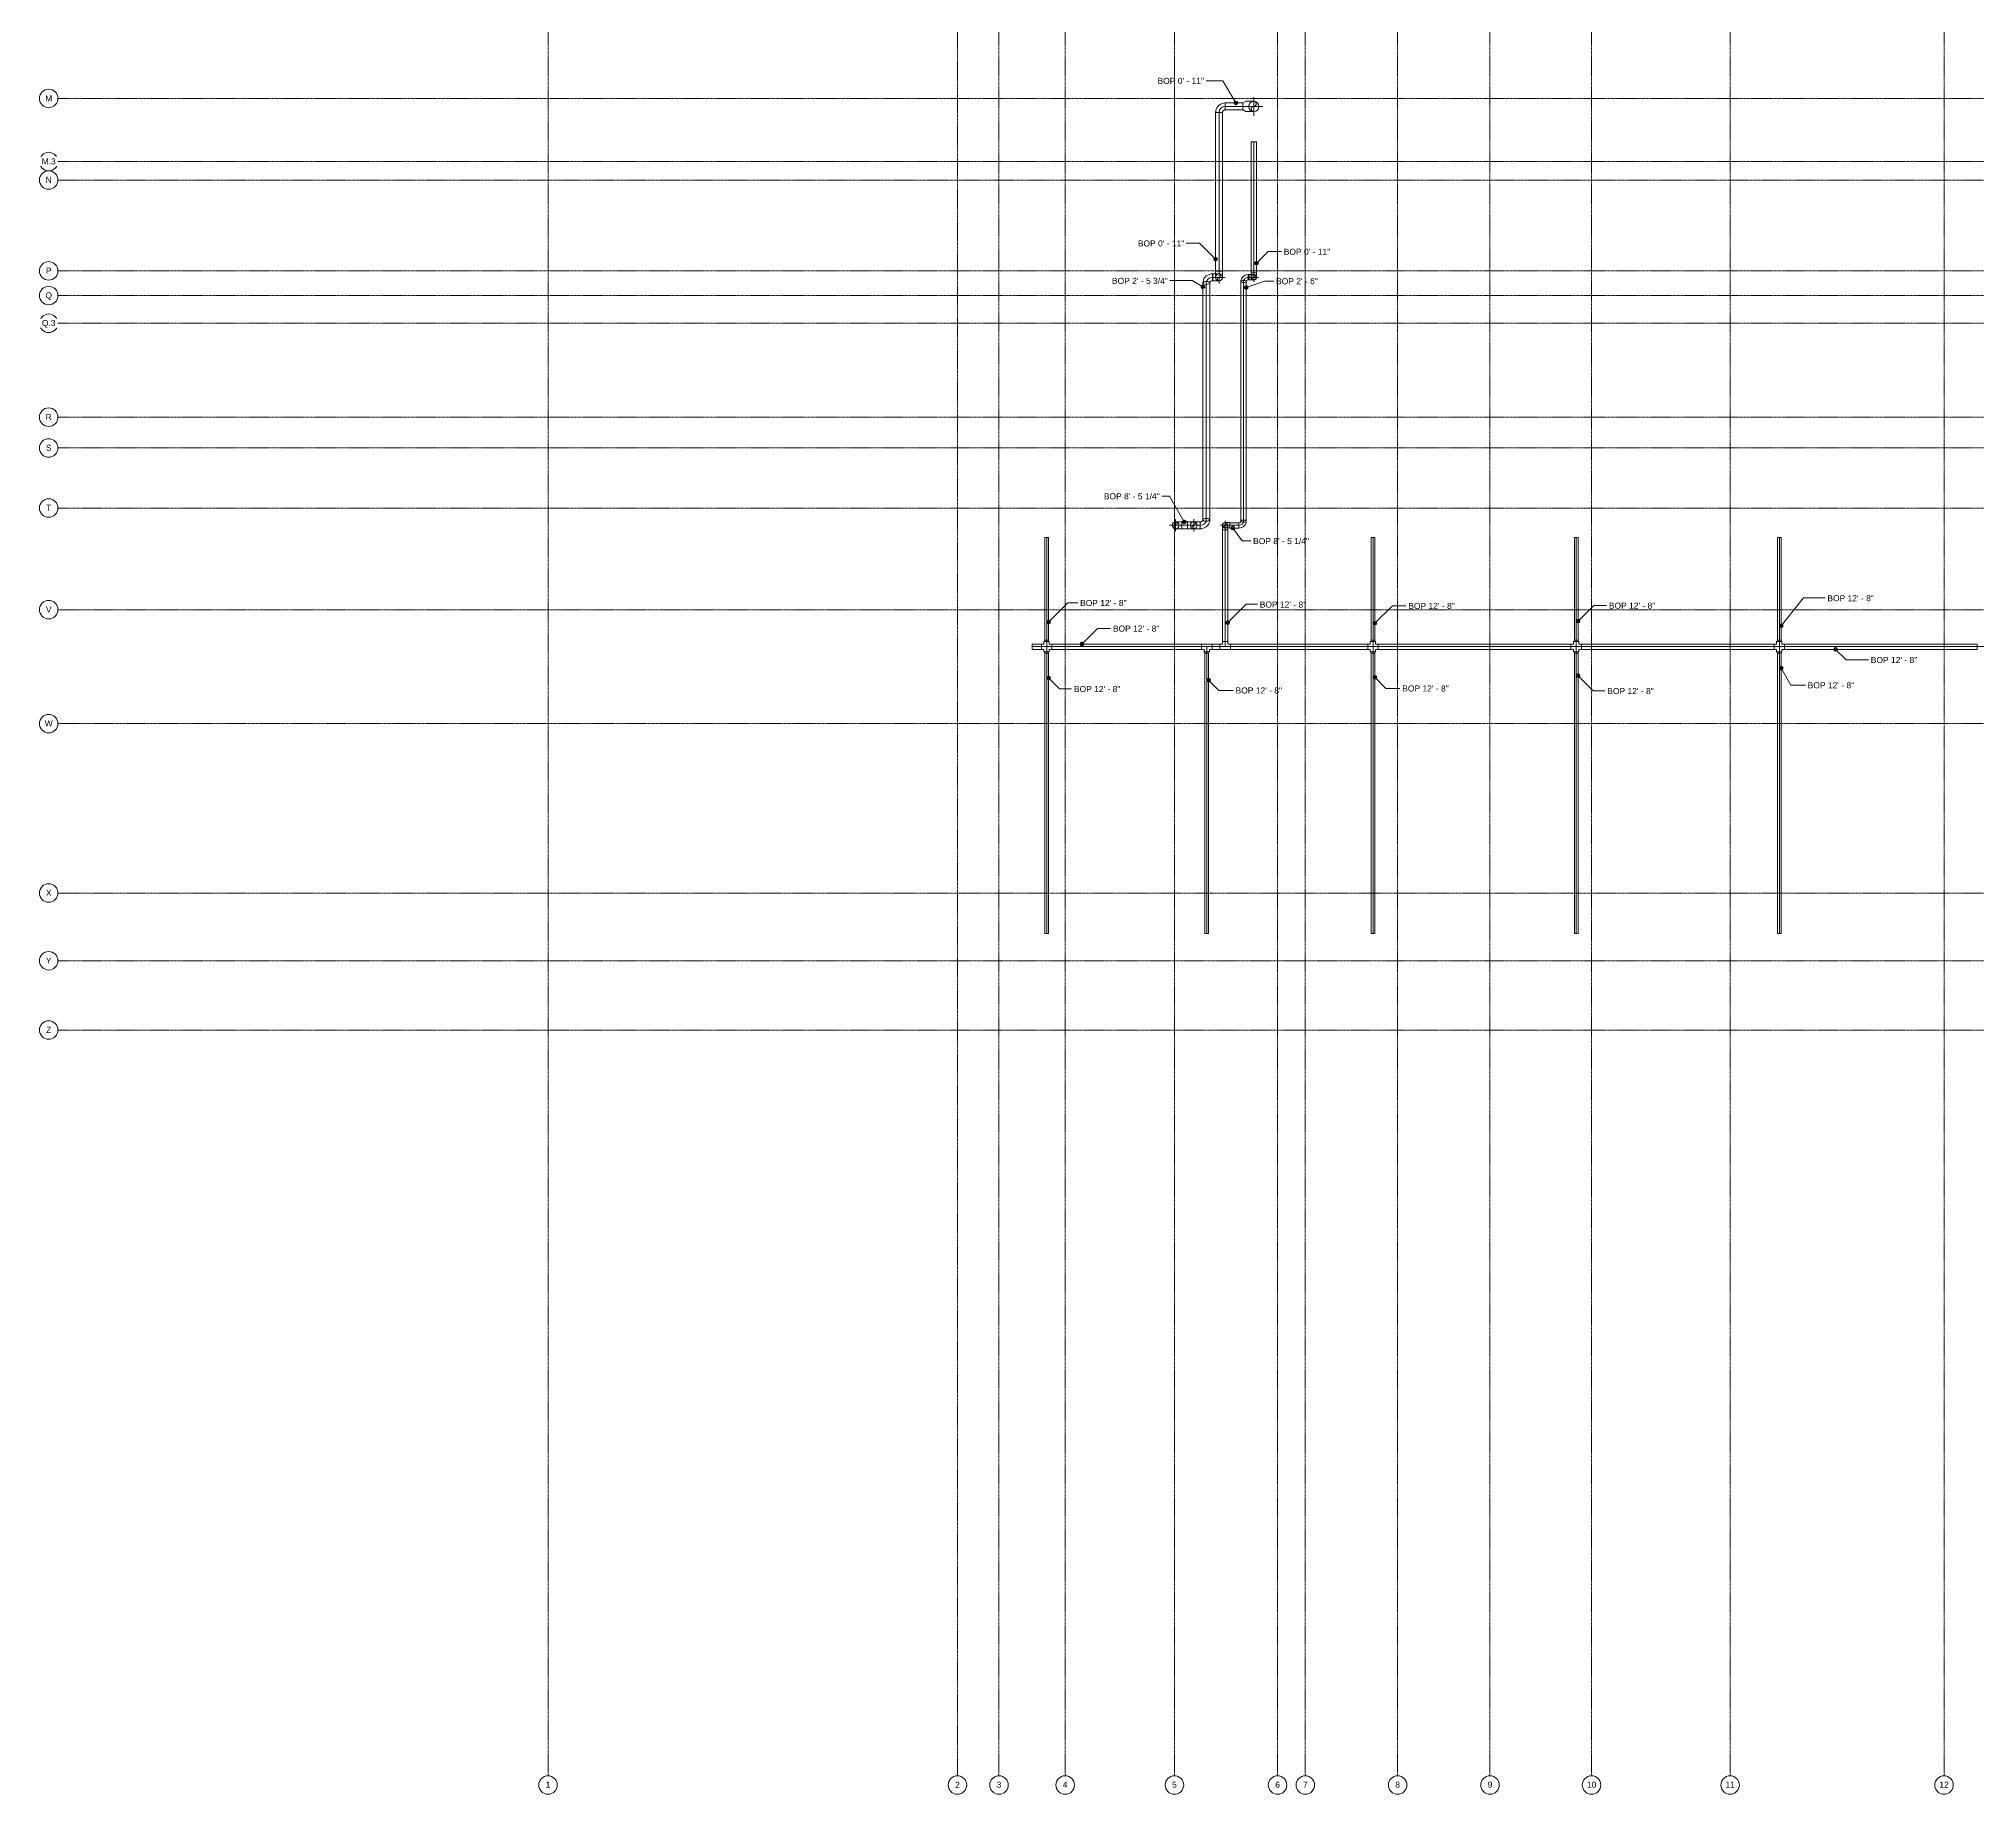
# Model space of a CAD drawing. Header units: inches. Extents: x -3679 to 241, y -496 to 1784.
# Drawn here: x -3679 to -2419, y -496 to 644 of the extents above; entities that cross this region are included whole.
import ezdxf

# ---------------------------------------------------------------- set-up
doc = ezdxf.new("R2010")
doc.units = ezdxf.units.IN
doc.header["$MEASUREMENT"] = 0
doc.linetypes.add('Grid Line', pattern=[0.875, 0.5, -0.125, 0.125, -0.125])
for name, color, linetype, lineweight in [('G-ANNO-DIMS', 251, 'Continuous', 9), ('P-PIPE', 1, 'Continuous', 9), ('P-PIPE-CNTR', 1, 'Continuous', 9), ('S-GRID', 8, 'Continuous', 9), ('S-GRID-IDEN', 8, 'Continuous', 13)]:
    doc.layers.add(name, color=color, linetype=linetype, lineweight=lineweight)
doc.styles.add('Arial', font='arial.ttf', dxfattribs={"height": 3.934132})

# ---------------------------------------------------------------- blocks, each defined once
blk = doc.blocks.new('Elbow - Welded - Generic - Standard-1086409-ROOF LEVEL')
at = {"layer": 'P-PIPE'}
blk.add_line((-2889.5, 491.8), (-2889.5, 491.8), dxfattribs=at)
blk.add_line((-2889.5, 491.8), (-2889.5, 491.8), dxfattribs=at)
at = {"layer": 'P-PIPE', "flags": 128}
for points in [[(-2891.2, 488.8), (-2891.2, 488.9), (-2891.2, 489.2), (-2891.2, 489.6), (-2891.2, 490.2), (-2891.2, 490.9), (-2891.2, 491.6), (-2891.2, 491.8)], [(-2887.7, 491.8), (-2887.7, 491.1), (-2887.7, 490.4), (-2887.7, 489.8), (-2887.7, 489.3), (-2887.7, 489), (-2887.7, 488.8), (-2887.7, 488.8)], [(-2891.2, 488.8), (-2891.1, 489.4), (-2890.8, 489.9), (-2890.4, 490.3), (-2889.9, 490.5), (-2889.5, 490.6)], [(-2889.5, 487.1), (-2890, 487.2), (-2890.5, 487.4), (-2890.9, 487.9), (-2891.1, 488.4), (-2891.2, 488.8)], [(-2889.5, 490.6), (-2888.9, 490.5), (-2888.4, 490.2), (-2888, 489.8), (-2887.8, 489.3), (-2887.7, 488.8)], [(-2887.7, 488.8), (-2887.8, 488.3), (-2888.1, 487.8), (-2888.5, 487.4), (-2889, 487.1), (-2889.5, 487.1)]]:
    blk.add_lwpolyline(points, dxfattribs=at)
at = {"layer": 'P-PIPE'}
for start, end in [(90, 270), (270, 90)]:
    blk.add_arc((-2889.5, 488.8), 1.75, start, end, dxfattribs=at)
blk = doc.blocks.new('Elbow - Welded - Generic - Standard-V1-ROOF LEVEL')
at = {"layer": 'P-PIPE'}
for p, q in [((-2893.1, 490.4), (-2893.1, 487.2)), ((-2893.1, 487.2), (-2893.1, 490.4))]:
    blk.add_line(p, q, dxfattribs=at)
at = {"layer": 'P-PIPE', "flags": 128}
for points in [[(-2893.1, 490.6), (-2894.1, 490.5), (-2895, 490.2), (-2895.8, 489.8), (-2896.5, 489.2), (-2897.1, 488.6), (-2897.5, 487.8), (-2897.8, 486.9), (-2897.9, 486.1)], [(-2894.4, 486.1), (-2894.3, 486.4), (-2894.1, 486.7), (-2893.8, 486.9), (-2893.4, 487.1), (-2893.1, 487.1)]]:
    blk.add_lwpolyline(points, dxfattribs=at)
at = {"layer": 'P-PIPE'}
for start_param, end_param in [(0, 3.141593), (3.141593, 6.283185)]:
    blk.add_ellipse((-2896.1, 486.1), major_axis=(1.75, 0), ratio=0.419649, start_param=start_param, end_param=end_param, dxfattribs=at)
blk = doc.blocks.new('Elbow - Welded - Generic - Standard-V2-ROOF LEVEL')
at = {"layer": 'P-PIPE'}
blk.add_line((-2908.1, 324.8), (-2908.1, 324.8), dxfattribs=at)
blk.add_line((-2908.1, 324.8), (-2908.1, 324.8), dxfattribs=at)
at = {"layer": 'P-PIPE', "flags": 128}
for points in [[(-2909.9, 327.8), (-2909.9, 327.7), (-2909.9, 327.4), (-2909.9, 327), (-2909.9, 326.4), (-2909.9, 325.7), (-2909.9, 325), (-2909.9, 324.8)], [(-2906.4, 324.8), (-2906.4, 325.5), (-2906.4, 326.2), (-2906.4, 326.8), (-2906.4, 327.3), (-2906.4, 327.6), (-2906.4, 327.8), (-2906.4, 327.8)]]:
    blk.add_lwpolyline(points, dxfattribs=at)
at = {"layer": 'P-PIPE'}
for start, end in [(90, 270), (270, 90)]:
    blk.add_arc((-2908.1, 327.8), 1.75, start, end, dxfattribs=at)
blk = doc.blocks.new('Elbow - Welded - Generic - Standard-V3-ROOF LEVEL')
at = {"layer": 'P-PIPE'}
for p, q in [((-2899.1, 326.2), (-2899.1, 329.4)), ((-2899.1, 329.4), (-2899.1, 326.2))]:
    blk.add_line(p, q, dxfattribs=at)
at = {"layer": 'P-PIPE', "flags": 128}
for points in [[(-2897.9, 330.5), (-2897.9, 330.2), (-2898.1, 329.9), (-2898.4, 329.7), (-2898.8, 329.6), (-2899.1, 329.5)], [(-2899.1, 326), (-2898.2, 326.1), (-2897.3, 326.4), (-2896.4, 326.8), (-2895.7, 327.4), (-2895.1, 328.1), (-2894.7, 328.9), (-2894.4, 329.7), (-2894.4, 330.5)]]:
    blk.add_lwpolyline(points, dxfattribs=at)
at = {"layer": 'P-PIPE'}
for start_param, end_param in [(0, 3.141593), (3.141593, 6.283185)]:
    blk.add_ellipse((-2896.1, 330.5), major_axis=(1.75, 0), ratio=0.419649, start_param=start_param, end_param=end_param, dxfattribs=at)
blk = doc.blocks.new('Elbow - Welded - Generic - Standard-1101236-ROOF LEVEL')
at = {"layer": 'P-PIPE'}
blk.add_line((-2912, 492.9), (-2912, 492.9), dxfattribs=at)
blk.add_line((-2912, 492.9), (-2912, 492.9), dxfattribs=at)
at = {"layer": 'P-PIPE', "flags": 128}
for points in [[(-2914.3, 488.8), (-2914.3, 488.9), (-2914.3, 489.2), (-2914.3, 489.7), (-2914.3, 490.2), (-2914.3, 491), (-2914.3, 491.8), (-2914.3, 492.6), (-2914.3, 492.9)], [(-2909.8, 492.9), (-2909.8, 492), (-2909.8, 491.2), (-2909.8, 490.4), (-2909.8, 489.8), (-2909.8, 489.3), (-2909.8, 489), (-2909.8, 488.8), (-2909.8, 488.8)], [(-2914.3, 488.8), (-2914.2, 489.5), (-2913.9, 490.1), (-2913.5, 490.6), (-2912.9, 490.9), (-2912.3, 491.1), (-2912, 491.1)], [(-2912, 486.6), (-2912.7, 486.7), (-2913.3, 487), (-2913.8, 487.4), (-2914.1, 487.9), (-2914.3, 488.6), (-2914.3, 488.8)], [(-2912, 491.1), (-2911.4, 491), (-2910.8, 490.7), (-2910.3, 490.3), (-2910, 489.7), (-2909.8, 489.1), (-2909.8, 488.8)], [(-2909.8, 488.8), (-2909.9, 488.2), (-2910.2, 487.6), (-2910.6, 487.1), (-2911.1, 486.8), (-2911.8, 486.6), (-2912, 486.6)]]:
    blk.add_lwpolyline(points, dxfattribs=at)
at = {"layer": 'P-PIPE'}
for start, end in [(90, 270), (270, 90)]:
    blk.add_arc((-2912, 488.8), 2.25, start, end, dxfattribs=at)
blk = doc.blocks.new('Elbow - Welded - Generic - Standard-V4-ROOF LEVEL')
at = {"layer": 'P-PIPE'}
for p, q in [((-4, -2.3), (-4, 2.2)), ((-4, 2.2), (-4, -2.3)), ((2.2, 4), (-2.3, 4)), ((-2.3, 4), (2.2, 4))]:
    blk.add_line(p, q, dxfattribs=at)
at = {"layer": 'P-PIPE', "flags": 128}
for points in [[(-2.3, 4), (-2.3, 3.5), (-2.6, 2.9), (-3, 2.6), (-3.5, 2.3), (-4, 2.2)], [(-4, -2.3), (-2.9, -2.2), (-1.9, -1.9), (-0.9, -1.4), (0, -0.8), (0.8, 0), (1.4, 0.8), (1.8, 1.8), (2.1, 2.9), (2.2, 3.9), (2.2, 4)]]:
    blk.add_lwpolyline(points, dxfattribs=at)
blk = doc.blocks.new('Elbow - Welded - Generic - Standard-V5-ROOF LEVEL')
at = {"layer": 'P-PIPE'}
for p, q in [((-2916.2, 490.9), (-2916.2, 486.8)), ((-2916.2, 486.8), (-2916.2, 490.9))]:
    blk.add_line(p, q, dxfattribs=at)
at = {"layer": 'P-PIPE', "flags": 128}
for points in [[(-2916.2, 491.1), (-2917.3, 491), (-2918.4, 490.7), (-2919.4, 490.3), (-2920.3, 489.7), (-2921, 489), (-2921.7, 488.2), (-2922.1, 487.3), (-2922.4, 486.3), (-2922.5, 485.3), (-2922.5, 485.2)], [(-2918, 485.2), (-2917.9, 485.6), (-2917.7, 485.9), (-2917.4, 486.3), (-2916.9, 486.5), (-2916.4, 486.6), (-2916.2, 486.6)]]:
    blk.add_lwpolyline(points, dxfattribs=at)
at = {"layer": 'P-PIPE'}
for start_param, end_param in [(0, 3.141593), (3.141593, 6.283185)]:
    blk.add_ellipse((-2920.3, 485.2), major_axis=(2.25, 0), ratio=0.419649, start_param=start_param, end_param=end_param, dxfattribs=at)
blk = doc.blocks.new('Elbow - Welded - Generic - Standard-V6-ROOF LEVEL')
at = {"layer": 'P-PIPE'}
blk.add_line((-2916.1, 488.8), (-2916.1, 488.8), dxfattribs=at)
blk.add_line((-2916.1, 488.8), (-2916.1, 488.8), dxfattribs=at)
at = {"layer": 'P-PIPE', "flags": 128}
for points in [[(-2912, 491.1), (-2912.1, 491.1), (-2912.4, 491.1), (-2912.9, 491.1), (-2913.4, 491.1), (-2914.2, 491.1), (-2915, 491.1), (-2915.8, 491.1), (-2916.1, 491.1)], [(-2916.1, 486.6), (-2915.2, 486.6), (-2914.4, 486.6), (-2913.6, 486.6), (-2913, 486.6), (-2912.5, 486.6), (-2912.2, 486.6), (-2912, 486.6), (-2912, 486.6)]]:
    blk.add_lwpolyline(points, dxfattribs=at)
at = {"layer": 'P-PIPE'}
for start, end in [(0, 180), (180, 0)]:
    blk.add_arc((-2912, 488.8), 2.25, start, end, dxfattribs=at)
blk = doc.blocks.new('Elbow - Welded - Generic - Standard-V7-ROOF LEVEL')
at = {"layer": 'P-PIPE'}
for p, q in [((-2924.3, 325.7), (-2924.3, 329.8)), ((-2924.3, 329.8), (-2924.3, 325.7))]:
    blk.add_line(p, q, dxfattribs=at)
at = {"layer": 'P-PIPE', "flags": 128}
for points in [[(-2922.5, 331.4), (-2922.6, 331), (-2922.8, 330.7), (-2923.1, 330.4), (-2923.6, 330.1), (-2924.1, 330), (-2924.3, 330)], [(-2924.3, 325.5), (-2923.2, 325.6), (-2922.1, 325.9), (-2921.2, 326.3), (-2920.3, 326.9), (-2919.5, 327.6), (-2918.9, 328.4), (-2918.4, 329.4), (-2918.1, 330.3), (-2918, 331.4), (-2918, 331.4)]]:
    blk.add_lwpolyline(points, dxfattribs=at)
at = {"layer": 'P-PIPE'}
for start_param, end_param in [(0, 3.141593), (3.141593, 6.283185)]:
    blk.add_ellipse((-2920.3, 331.4), major_axis=(2.25, 0), ratio=0.419649, start_param=start_param, end_param=end_param, dxfattribs=at)
blk = doc.blocks.new('Grid - 3_16_-139788-ROOF LEVEL')
at = {"layer": 'S-GRID-IDEN'}
blk.add_circle((0, 0), 0.188, dxfattribs=at)

msp = doc.modelspace()

# ---------------------------------------------------------------- linework, layer by layer
at = {"layer": 'G-ANNO-DIMS'}
for p, q in [((-2909.5, 616.5), (-2920.5, 616.5)), ((-2901.1, 602.1), (-2909.5, 616.5)), ((-2924.7, 511), (-2933.4, 511)), ((-2914.3, 500.6), (-2924.7, 511)), ((-2887.7, 498), (-2880.2, 505.5)), ((-2880.2, 505.5), (-2871.5, 505.5)), ((-2929.4, 486.7), (-2944.1, 486.7)), ((-2922.5, 482.7), (-2929.4, 486.7)), ((-2894.4, 482.2), (-2882.5, 486.4)), ((-2882.5, 486.4), (-2876.5, 486.4)), ((-2944.2, 346.7), (-2949.3, 346.7)), ((-2934.6, 330), (-2944.2, 346.7)), ((-2903, 326), (-2897.1, 317.7)), ((-2897.1, 317.7), (-2891.4, 317.7)), ((-3022.8, 264.9), (-3010.2, 277.5)), ((-3010.2, 277.5), (-3003.8, 277.5)), ((-2546.8, 262.5), (-2532.4, 280.6)), ((-2532.4, 280.6), (-2518.3, 280.6)), ((-2906.4, 264.6), (-2894.4, 276.5)), ((-2894.4, 276.5), (-2887.1, 276.5)), ((-2810.8, 264.2), (-2799.4, 275.6)), ((-2799.4, 275.6), (-2790.6, 275.6)), ((-2678.8, 265.6), (-2668.6, 275.8)), ((-2668.6, 275.8), (-2660.3, 275.8)), ((-3001.1, 250.7), (-2991, 260.8)), ((-2991, 260.8), (-2982.5, 260.8)), ((-2511.5, 247.2), (-2504.7, 240.5)), ((-2504.7, 240.5), (-2490.1, 240.5)), ((-3022.8, 228.7), (-3015.7, 221.5)), ((-2918.8, 227.2), (-2912.2, 220.6)), ((-2810.8, 229.1), (-2803.7, 221.9)), ((-2678.8, 230.1), (-2668.9, 220.2)), ((-2546.8, 235), (-2540.5, 224)), ((-3015.7, 221.5), (-3007.8, 221.5)), ((-2912.2, 220.6), (-2902.8, 220.6)), ((-2803.7, 221.9), (-2794.5, 221.9)), ((-2668.9, 220.2), (-2661.3, 220.2)), ((-2540.5, 224), (-2531.1, 224))]:
    msp.add_line(p, q, dxfattribs=at)
at = {"layer": 'G-ANNO-DIMS', "lineweight": 50}
for centre in [(-2901.1, 602.1), (-2914.3, 500.6), (-2887.7, 498), (-2922.5, 482.7), (-2894.4, 482.2), (-2934.6, 330), (-2903, 326), (-3022.8, 264.9), (-2906.4, 264.6), (-2810.8, 264.2), (-2678.8, 265.6), (-2546.8, 262.5), (-3001.1, 250.7), (-2511.5, 247.2), (-3022.8, 228.7), (-2918.8, 227.2), (-2810.8, 229.1), (-2678.8, 230.1), (-2546.8, 235)]:
    msp.add_circle(centre, 1, dxfattribs=at)
at = {"layer": 'P-PIPE'}
for p, q in [((-2914.3, 595.8), (-2914.3, 492.9)), ((-2909.8, 595.8), (-2914.3, 595.8)), ((-2909.8, 492.9), (-2909.8, 595.8)), ((-2896.6, 602.1), (-2908, 602.1)), ((-2908, 597.6), (-2908, 602.1)), ((-2908, 597.6), (-2896.6, 597.6)), ((-2895.1, 602.9), (-2896.6, 601.9)), ((-2896.6, 597.6), (-2896.6, 602.1)), ((-2896.6, 597.8), (-2895.1, 596.8)), ((-2889.5, 603.2), (-2895.1, 603.2)), ((-2895.1, 596.5), (-2889.5, 596.5)), ((-2891.2, 576.8), (-2891.2, 491.8)), ((-2887.7, 576.8), (-2891.2, 576.8)), ((-2887.7, 491.8), (-2887.7, 576.8)), ((-2909.8, 492.9), (-2914.3, 492.9)), ((-2887.7, 491.8), (-2891.2, 491.8)), ((-2922.5, 485.2), (-2922.5, 331.4)), ((-2918, 331.4), (-2918, 485.2)), ((-2916.1, 491.1), (-2916.2, 491.1)), ((-2916.2, 486.6), (-2916.2, 491.1)), ((-2916.2, 486.6), (-2916.1, 486.6)), ((-2916.1, 486.6), (-2916.1, 491.1)), ((-2897.9, 486.1), (-2897.9, 330.5)), ((-2894.4, 330.5), (-2894.4, 486.1)), ((-2892.4, 490.6), (-2893.1, 490.6)), ((-2893.1, 487.1), (-2893.1, 490.6)), ((-2893.1, 487.1), (-2892.4, 487.1)), ((-2892.4, 487.1), (-2892.4, 490.6)), ((-2932.6, 330), (-2936.2, 330)), ((-2936.2, 330), (-2936.2, 325.5)), ((-2932.6, 330), (-2932.6, 325.5)), ((-2924.4, 330), (-2932.6, 330)), ((-2924.3, 330), (-2924.4, 330)), ((-2924.4, 330), (-2924.4, 325.5)), ((-2924.3, 330), (-2924.3, 325.5)), ((-2899.1, 329.5), (-2905.1, 329.5)), ((-2905.1, 326), (-2905.1, 329.5)), ((-2899.1, 326), (-2899.1, 329.5)), ((-3025.2, 319.8), (-3025.2, 253.2)), ((-3022.8, 319.8), (-3025.2, 319.8)), ((-3022.8, 253.2), (-3022.8, 319.8)), ((-2936.2, 325.5), (-2932.6, 325.5)), ((-2932.6, 325.5), (-2924.4, 325.5)), ((-2924.4, 325.5), (-2924.3, 325.5)), ((-2909.9, 324.8), (-2909.9, 252.4)), ((-2909.9, 324.8), (-2906.4, 324.8)), ((-2906.4, 252.4), (-2906.4, 324.8)), ((-2905.1, 326), (-2899.1, 326)), ((-2813.2, 319.8), (-2813.2, 253.2)), ((-2810.8, 319.8), (-2813.2, 319.8)), ((-2810.8, 253.2), (-2810.8, 319.8)), ((-2681.2, 319.8), (-2681.2, 253.2)), ((-2678.8, 319.8), (-2681.2, 319.8)), ((-2678.8, 253.2), (-2678.8, 319.8)), ((-2549.2, 319.8), (-2549.2, 253.2)), ((-2546.8, 319.8), (-2549.2, 319.8)), ((-2546.8, 253.2), (-2546.8, 319.8)), ((-3025.8, 252.4), (-3025.8, 250.7)), ((-3025.8, 252.4), (-3022.3, 252.4)), ((-3022.3, 252.4), (-3025.8, 252.4)), ((-3025.1, 253.2), (-3025.6, 252.4)), ((-3022.8, 253.2), (-3025.2, 253.2)), ((-3022.4, 252.4), (-3022.9, 253.2)), ((-3022.3, 250.7), (-3022.3, 252.4)), ((-2909.9, 252.4), (-2906.4, 252.4)), ((-2909.9, 252.4), (-2909.9, 250.7)), ((-2906.4, 252.4), (-2909.9, 252.4)), ((-2909.9, 252.4), (-2906.4, 252.4)), ((-2906.4, 250.7), (-2906.4, 252.4)), ((-2813.8, 252.4), (-2813.8, 250.7)), ((-2810.3, 252.4), (-2813.8, 252.4)), ((-2813.8, 252.4), (-2810.3, 252.4)), ((-2813.1, 253.2), (-2813.6, 252.4)), ((-2810.8, 253.2), (-2813.2, 253.2)), ((-2810.4, 252.4), (-2810.9, 253.2)), ((-2810.3, 250.7), (-2810.3, 252.4)), ((-2681.8, 252.4), (-2681.8, 250.7)), ((-2681.8, 252.4), (-2678.3, 252.4)), ((-2678.3, 252.4), (-2681.8, 252.4)), ((-2681.1, 253.2), (-2681.6, 252.4)), ((-2678.8, 253.2), (-2681.2, 253.2)), ((-2678.4, 252.4), (-2678.9, 253.2)), ((-2678.3, 250.7), (-2678.3, 252.4)), ((-2549.8, 252.4), (-2549.8, 250.7)), ((-2549.8, 252.4), (-2546.3, 252.4)), ((-2546.3, 252.4), (-2549.8, 252.4)), ((-2549.1, 253.2), (-2549.6, 252.4)), ((-2546.8, 253.2), (-2549.2, 253.2)), ((-2546.4, 252.4), (-2546.9, 253.2)), ((-2546.3, 250.7), (-2546.3, 252.4)), ((-3027.4, 250.7), (-3033.4, 250.7)), ((-3033.4, 250.7), (-3033.4, 247.2)), ((-3033.4, 247.2), (-3027.4, 247.2)), ((-3027.4, 250.7), (-3027.4, 247.2)), ((-3025.8, 250.7), (-3027.4, 250.7)), ((-3027.4, 247.2), (-3027.4, 250.7)), ((-3027.4, 250.7), (-3027.4, 247.2)), ((-3027.4, 247.2), (-3025.8, 247.2)), ((-3025.8, 247.2), (-3025.8, 245.6)), ((-3022.3, 245.6), (-3025.8, 245.6)), ((-3025.8, 245.6), (-3022.3, 245.6)), ((-3025.6, 245.6), (-3025.1, 244.8)), ((-3025.2, 244.8), (-3025.2, 62.8)), ((-3025.2, 244.8), (-3022.8, 244.8)), ((-3022.9, 244.8), (-3022.4, 245.6)), ((-3022.8, 62.8), (-3022.8, 244.8)), ((-3020.6, 250.7), (-3022.3, 250.7)), ((-3022.3, 245.6), (-3022.3, 247.2)), ((-3022.3, 247.2), (-3020.6, 247.2)), ((-3020.6, 247.2), (-3020.6, 250.7)), ((-3020.6, 250.7), (-3020.6, 247.2)), ((-2923.4, 250.7), (-3020.6, 250.7)), ((-3020.6, 247.2), (-3020.6, 250.7)), ((-3020.6, 247.2), (-2923.4, 247.2)), ((-2916.6, 250.7), (-2923.4, 250.7)), ((-2923.4, 247.2), (-2923.4, 250.7)), ((-2923.4, 250.7), (-2923.4, 247.2)), ((-2923.4, 247.2), (-2923.4, 250.7)), ((-2923.4, 247.2), (-2921.8, 247.2)), ((-2921.8, 247.2), (-2921.8, 245.6)), ((-2918.3, 245.6), (-2921.8, 245.6)), ((-2921.8, 245.6), (-2918.3, 245.6)), ((-2921.6, 245.6), (-2921.1, 244.8)), ((-2921.2, 244.8), (-2921.2, 62.8)), ((-2921.2, 244.8), (-2918.8, 244.8)), ((-2918.9, 244.8), (-2918.4, 245.6)), ((-2918.8, 62.8), (-2918.8, 244.8)), ((-2918.3, 247.2), (-2916.6, 247.2)), ((-2918.3, 245.6), (-2918.3, 247.2)), ((-2916.6, 247.2), (-2916.6, 250.7)), ((-2916.6, 250.7), (-2916.6, 247.2)), ((-2911.5, 250.7), (-2916.6, 250.7)), ((-2916.6, 247.2), (-2916.6, 250.7)), ((-2916.6, 247.2), (-2911.5, 247.2)), ((-2909.9, 250.7), (-2911.5, 250.7)), ((-2911.5, 250.7), (-2911.5, 247.2)), ((-2911.5, 247.2), (-2911.5, 250.7)), ((-2911.5, 247.2), (-2911.5, 250.7)), ((-2911.5, 247.2), (-2904.7, 247.2)), ((-2904.7, 250.7), (-2906.4, 250.7)), ((-2815.4, 250.7), (-2904.7, 250.7)), ((-2904.7, 247.2), (-2904.7, 250.7)), ((-2904.7, 250.7), (-2904.7, 247.2)), ((-2904.7, 247.2), (-2904.7, 250.7)), ((-2904.7, 247.2), (-2815.4, 247.2)), ((-2813.8, 250.7), (-2815.4, 250.7)), ((-2815.4, 250.7), (-2815.4, 247.2)), ((-2815.4, 247.2), (-2815.4, 250.7)), ((-2815.4, 247.2), (-2815.4, 250.7)), ((-2815.4, 247.2), (-2813.8, 247.2)), ((-2813.8, 247.2), (-2813.8, 245.6)), ((-2813.8, 245.6), (-2810.3, 245.6)), ((-2810.3, 245.6), (-2813.8, 245.6)), ((-2813.6, 245.6), (-2813.1, 244.8)), ((-2813.2, 244.8), (-2813.2, 62.8)), ((-2813.2, 244.8), (-2810.8, 244.8)), ((-2810.9, 244.8), (-2810.4, 245.6)), ((-2810.8, 62.8), (-2810.8, 244.8)), ((-2808.6, 250.7), (-2810.3, 250.7)), ((-2810.3, 245.6), (-2810.3, 247.2)), ((-2810.3, 247.2), (-2808.6, 247.2)), ((-2808.6, 250.7), (-2808.6, 247.2)), ((-2808.6, 247.2), (-2808.6, 250.7)), ((-2683.4, 250.7), (-2808.6, 250.7)), ((-2808.6, 247.2), (-2808.6, 250.7)), ((-2808.6, 247.2), (-2683.4, 247.2)), ((-2683.4, 247.2), (-2683.4, 250.7)), ((-2681.8, 250.7), (-2683.4, 250.7)), ((-2683.4, 247.2), (-2683.4, 250.7)), ((-2683.4, 250.7), (-2683.4, 247.2)), ((-2683.4, 247.2), (-2681.8, 247.2)), ((-2681.8, 247.2), (-2681.8, 245.6)), ((-2678.3, 245.6), (-2681.8, 245.6)), ((-2681.8, 245.6), (-2678.3, 245.6)), ((-2681.6, 245.6), (-2681.1, 244.8)), ((-2681.2, 244.8), (-2681.2, 62.8)), ((-2681.2, 244.8), (-2678.8, 244.8)), ((-2678.9, 244.8), (-2678.4, 245.6)), ((-2678.8, 62.8), (-2678.8, 244.8)), ((-2676.6, 250.7), (-2678.3, 250.7)), ((-2678.3, 245.6), (-2678.3, 247.2)), ((-2678.3, 247.2), (-2676.6, 247.2)), ((-2676.6, 247.2), (-2676.6, 250.7)), ((-2676.6, 250.7), (-2676.6, 247.2)), ((-2551.4, 250.7), (-2676.6, 250.7)), ((-2676.6, 247.2), (-2676.6, 250.7)), ((-2676.6, 247.2), (-2551.4, 247.2)), ((-2551.4, 247.2), (-2551.4, 250.7)), ((-2549.8, 250.7), (-2551.4, 250.7)), ((-2551.4, 247.2), (-2551.4, 250.7)), ((-2551.4, 250.7), (-2551.4, 247.2)), ((-2551.4, 247.2), (-2549.8, 247.2)), ((-2549.8, 247.2), (-2549.8, 245.6)), ((-2546.3, 245.6), (-2549.8, 245.6)), ((-2549.8, 245.6), (-2546.3, 245.6)), ((-2549.6, 245.6), (-2549.1, 244.8)), ((-2549.2, 244.8), (-2549.2, 62.8)), ((-2549.2, 244.8), (-2546.8, 244.8)), ((-2546.9, 244.8), (-2546.4, 245.6)), ((-2546.8, 62.8), (-2546.8, 244.8)), ((-2544.6, 250.7), (-2546.3, 250.7)), ((-2546.3, 245.6), (-2546.3, 247.2)), ((-2546.3, 247.2), (-2544.6, 247.2)), ((-2419.4, 250.7), (-2544.6, 250.7)), ((-2544.6, 247.2), (-2544.6, 250.7)), ((-2544.6, 247.2), (-2544.6, 250.7)), ((-2544.6, 250.7), (-2544.6, 247.2)), ((-2544.6, 247.2), (-2419.4, 247.2)), ((-2419.4, 247.2), (-2419.4, 250.7)), ((-3025.2, 62.8), (-3022.8, 62.8)), ((-2921.2, 62.8), (-2918.8, 62.8)), ((-2813.2, 62.8), (-2810.8, 62.8)), ((-2681.2, 62.8), (-2678.8, 62.8)), ((-2549.2, 62.8), (-2546.8, 62.8))]:
    msp.add_line(p, q, dxfattribs=at)
for centre, radius, start, end in [((-2889.5, 599.8), 3.31, 0, 180), ((-2889.5, 599.8), 3.31, 0, 180), ((-2889.5, 599.8), 3.31, 0, 180), ((-2889.5, 599.8), 3.31, 180, 0), ((-2889.5, 599.8), 3.31, 180, 0), ((-2889.5, 599.8), 3.31, 180, 0), ((-2889.5, 598.2), 1.66, 90, 270), ((-2889.5, 601.5), 1.66, 270, 90), ((-2912, 488.8), 2.25, 0, 180), ((-2912, 488.8), 2.25, 180, 0), ((-2912, 487.7), 1.12, 90, 270), ((-2912, 490), 1.12, 270, 90), ((-2889.5, 488.8), 1.75, 0, 180), ((-2889.5, 488.8), 1.75, 180, 0), ((-2889.5, 488), 0.875, 90, 270), ((-2889.5, 489.7), 0.875, 270, 90), ((-2940.3, 327.8), 2.25, 0, 180), ((-2940.3, 327.8), 2.25, 180, 0), ((-2940.3, 326.7), 1.12, 90, 270), ((-2940.3, 328.9), 1.12, 270, 90), ((-2928.5, 327.8), 2.25, 0, 180), ((-2928.5, 327.8), 2.25, 0, 180), ((-2928.5, 327.8), 2.25, 180, 0), ((-2928.5, 327.8), 2.25, 180, 0), ((-2928.5, 326.7), 1.12, 90, 270), ((-2928.5, 328.9), 1.12, 270, 90), ((-2908.1, 327.8), 1.75, 0, 180), ((-2908.1, 327.8), 1.75, 180, 0), ((-2908.1, 326.9), 0.875, 90, 270), ((-2908.1, 328.7), 0.875, 270, 90)]:
    msp.add_arc(centre, radius, start, end, dxfattribs=at)
for centre, major_axis, start_param, end_param in [((-2920.3, 485.2), (2.25, 0), 1.570796, 3.141593), ((-2920.3, 485.2), (2.25, 0), 3.141593, 4.712389), ((-2920.3, 485.2), (2.25, 0), 0, 1.570796), ((-2920.3, 485.2), (2.25, 0), 4.712389, 6.283185), ((-2896.1, 486.1), (1.75, 0), 1.570796, 3.141593), ((-2896.1, 486.1), (1.75, 0), 3.141593, 4.712389), ((-2896.1, 486.1), (1.75, 0), 0, 1.570796), ((-2896.1, 486.1), (1.75, 0), 4.712389, 6.283185), ((-2920.3, 331.4), (2.25, 0), 1.570796, 3.141593), ((-2920.3, 331.4), (2.25, 0), 3.141593, 4.712389), ((-2920.3, 331.4), (2.25, 0), 0, 1.570796), ((-2920.3, 331.4), (2.25, 0), 4.712389, 6.283185), ((-2896.1, 330.5), (1.75, 0), 1.570796, 3.141593), ((-2896.1, 330.5), (1.75, 0), 3.141593, 4.712389), ((-2896.1, 330.5), (1.75, 0), 0, 1.570796), ((-2896.1, 330.5), (1.75, 0), 4.712389, 6.283185)]:
    msp.add_ellipse(centre, major_axis=major_axis, ratio=0.419649, start_param=start_param, end_param=end_param, dxfattribs=at)
at = {"layer": 'P-PIPE-CNTR'}
for p, q in [((-2889.5, 593.8), (-2889.5, 605.8)), ((-2912, 492.9), (-2912, 595.8)), ((-2912, 492.9), (-2912, 595.8)), ((-2908, 599.8), (-2896.6, 599.8)), ((-2908, 599.8), (-2896.6, 599.8)), ((-2896.6, 599.8), (-2895.1, 599.8)), ((-2895.5, 599.8), (-2883.5, 599.8)), ((-2895.1, 599.8), (-2889.5, 599.8)), ((-2889.5, 491.8), (-2889.5, 576.8)), ((-2889.5, 491.8), (-2889.5, 576.8)), ((-2912, 488.8), (-2912, 492.9)), ((-2912, 484.8), (-2912, 492.8)), ((-2889.5, 491.8), (-2889.5, 488.8)), ((-2889.5, 485.8), (-2889.5, 491.8)), ((-2920.3, 485.2), (-2920.3, 331.4)), ((-2920.3, 485.2), (-2920.3, 331.4)), ((-2916.2, 488.8), (-2916.1, 488.8)), ((-2916.2, 488.8), (-2916.1, 488.8)), ((-2916.1, 488.8), (-2912, 488.8)), ((-2916, 488.8), (-2908, 488.8)), ((-2896.1, 330.5), (-2896.1, 486.1)), ((-2896.1, 330.5), (-2896.1, 486.1)), ((-2893.1, 488.8), (-2892.4, 488.8)), ((-2893.1, 488.8), (-2892.4, 488.8)), ((-2892.5, 488.8), (-2886.5, 488.8)), ((-2892.4, 488.8), (-2889.5, 488.8)), ((-2944.3, 327.8), (-2936.3, 327.8)), ((-2940.3, 323.8), (-2940.3, 331.8)), ((-2936.2, 327.8), (-2940.3, 327.8)), ((-2932.6, 327.8), (-2936.2, 327.8)), ((-2932.6, 327.8), (-2936.2, 327.8)), ((-2932.6, 327.8), (-2924.4, 327.8)), ((-2932.5, 327.8), (-2924.5, 327.8)), ((-2928.5, 323.8), (-2928.5, 331.8)), ((-2924.3, 327.8), (-2924.4, 327.8)), ((-2924.3, 327.8), (-2924.4, 327.8)), ((-2911.1, 327.8), (-2905.1, 327.8)), ((-2908.1, 324.8), (-2908.1, 330.8)), ((-2908.1, 327.8), (-2908.1, 324.8)), ((-2908.1, 327.8), (-2905.1, 327.8)), ((-2905.1, 327.8), (-2899.1, 327.8)), ((-2905.1, 327.8), (-2899.1, 327.8)), ((-3024, 253.2), (-3024, 319.8)), ((-3024, 253.2), (-3024, 319.8)), ((-2908.1, 324.8), (-2908.1, 252.4)), ((-2908.1, 324.8), (-2908.1, 252.4)), ((-2812, 253.2), (-2812, 319.8)), ((-2812, 253.2), (-2812, 319.8)), ((-2680, 253.2), (-2680, 319.8)), ((-2680, 253.2), (-2680, 319.8)), ((-2548, 253.2), (-2548, 319.8)), ((-2548, 253.2), (-2548, 319.8)), ((-3024, 252.4), (-3024, 253.2)), ((-3024, 245.6), (-3024, 252.4)), ((-2908.1, 252.4), (-2908.1, 249)), ((-2812, 252.4), (-2812, 253.2)), ((-2812, 252.4), (-2812, 245.6)), ((-2680, 252.4), (-2680, 253.2)), ((-2680, 245.6), (-2680, 252.4)), ((-2548, 252.4), (-2548, 253.2)), ((-2548, 245.6), (-2548, 252.4)), ((-3027.4, 249), (-3033.4, 249)), ((-3027.4, 249), (-3033.4, 249)), ((-3020.6, 249), (-3027.4, 249)), ((-3024, 245.6), (-3024, 244.8)), ((-3024, 244.8), (-3024, 62.8)), ((-3024, 244.8), (-3024, 62.8)), ((-3020.6, 249), (-2923.4, 249)), ((-3020.6, 249), (-2923.4, 249)), ((-2916.6, 249), (-2923.4, 249)), ((-2920, 245.6), (-2920, 249)), ((-2920, 245.6), (-2920, 244.8)), ((-2920, 244.8), (-2920, 62.8)), ((-2920, 244.8), (-2920, 62.8)), ((-2916.6, 249), (-2911.5, 249)), ((-2916.6, 249), (-2911.5, 249)), ((-2904.7, 249), (-2911.5, 249)), ((-2904.7, 249), (-2815.4, 249)), ((-2904.7, 249), (-2815.4, 249)), ((-2808.6, 249), (-2815.4, 249)), ((-2812, 245.6), (-2812, 244.8)), ((-2812, 244.8), (-2812, 62.8)), ((-2812, 244.8), (-2812, 62.8)), ((-2808.6, 249), (-2683.4, 249)), ((-2808.6, 249), (-2683.4, 249)), ((-2676.6, 249), (-2683.4, 249)), ((-2680, 245.6), (-2680, 244.8)), ((-2680, 244.8), (-2680, 62.8)), ((-2680, 244.8), (-2680, 62.8)), ((-2676.6, 249), (-2551.4, 249)), ((-2676.6, 249), (-2551.4, 249)), ((-2544.6, 249), (-2551.4, 249)), ((-2548, 245.6), (-2548, 244.8)), ((-2548, 244.8), (-2548, 62.8)), ((-2548, 244.8), (-2548, 62.8)), ((-2544.6, 249), (-2419.4, 249)), ((-2544.6, 249), (-2419.4, 249)), ((-2412.7, 249), (-2419.4, 249))]:
    msp.add_line(p, q, dxfattribs=at)
msp.add_arc((-2908, 595.8), 4.02, 90, 180, dxfattribs=at)
for centre, major_axis, start_param, end_param in [((-2916.2, 485.2), (4.02, 0), 1.570796, 3.141593), ((-2893.1, 486.1), (2.99, 0), 1.570796, 3.141593), ((-2924.3, 331.4), (4.02, 0), 4.712389, 6.283185), ((-2899.1, 330.5), (2.99, 0), 4.712389, 6.283185)]:
    msp.add_ellipse(centre, major_axis=major_axis, ratio=0.907686, start_param=start_param, end_param=end_param, dxfattribs=at)

# ---------------------------------------------------------------- block references
at = {"layer": 'P-PIPE', "rotation": 180}
for name, p in [('Elbow - Welded - Generic - Standard-V4-ROOF LEVEL', (-2912, 599.8)), ('Elbow - Welded - Generic - Standard-V6-ROOF LEVEL', (-5852.3, 816.6))]:
    msp.add_blockref(name, p, dxfattribs=at)
at = {"layer": 'P-PIPE'}
for name in ['Elbow - Welded - Generic - Standard-1101236-ROOF LEVEL', 'Elbow - Welded - Generic - Standard-1086409-ROOF LEVEL', 'Elbow - Welded - Generic - Standard-V5-ROOF LEVEL', 'Elbow - Welded - Generic - Standard-V6-ROOF LEVEL', 'Elbow - Welded - Generic - Standard-V1-ROOF LEVEL', 'Elbow - Welded - Generic - Standard-V7-ROOF LEVEL', 'Elbow - Welded - Generic - Standard-V2-ROOF LEVEL', 'Elbow - Welded - Generic - Standard-V3-ROOF LEVEL']:
    msp.add_blockref(name, (0, 0), dxfattribs=at)
at = {"layer": 'P-PIPE', "extrusion": (0, 0, -1), "rotation": 270}
for name, p in [('Elbow - Welded - Generic - Standard-1086409-ROOF LEVEL', (2400.6, -2400.6)), ('Elbow - Welded - Generic - Standard-V2-ROOF LEVEL', (2580.3, -2580.3))]:
    msp.add_blockref(name, p, dxfattribs=at)
at = {"layer": 'S-GRID-IDEN', "xscale": 31.99999999999999, "yscale": 31.99999999999999, "zscale": 31.99999999999999}
for p, rotation in [((-3672.4, 605), 269.9999999999996), ((-3672.4, 552), 90), ((-3672.4, 493), 269.9999999999996), ((-3672.4, 477), 269.9999999999996), ((-3672.4, 459), 269.9999999999996), ((-3672.4, 398), 269.9999999999996), ((-3672.4, 378), 269.9999999999996), ((-3672.4, 339), 269.9999999999996), ((-3672.4, 273), 90), ((-3672.4, 199), 90), ((-3672.4, 89), 90), ((-3672.4, 45), 269.9999999999996), ((-3672.4, 0), 269.9999999999996), ((-3348, -490.3), 180), ((-3055, -490.3), 180), ((-3012, -490.3), 180), ((-2941, -490.3), 180), ((-2874, -490.3), 180), ((-2856, -490.3), 180), ((-2796, -490.3), 180), ((-2736, -490.3), 180), ((-2670, -490.3), 180), ((-2580, -490.3), 180), ((-2441, -490.3), 180)]:
    msp.add_blockref('Grid - 3_16_-139788-ROOF LEVEL', p, dxfattribs=dict(at, rotation=rotation))
msp.add_blockref('Grid - 3_16_-139788-ROOF LEVEL', (-3082, -490.3), dxfattribs=at)

# ---------------------------------------------------------------- texts
at = {"layer": 'G-ANNO-DIMS', "char_height": 3.934, "attachment_point": 1, "line_spacing_factor": 0.938532, "style": 'Arial'}
for s, insert, width in [('BOP 0\' - 11"', (-2952, 618.4), 35.952), ('BOP 0\' - 11"', (-2964.8, 512.8), 35.952), ('BOP 0\' - 11"', (-2870, 507.4), 35.952), ('BOP 2\' - 5 3/4"', (-2981.6, 488.5), 43.248), ('BOP 2\' - 6"', (-2875, 488.3), 32.304), ('BOP 8\' - 5 1/4"', (-2986.9, 348.6), 43.248), ('BOP 8\' - 5 1/4"', (-2889.9, 319.5), 43.248), ('BOP 12\' - 8"', (-3002.3, 279.3), 35.952), ('BOP 12\' - 8"', (-2885.6, 278.3), 35.952), ('BOP 12\' - 8"', (-2789.1, 277.4), 35.952), ('BOP 12\' - 8"', (-2658.8, 277.6), 35.952), ('BOP 12\' - 8"', (-2516.8, 282.4), 35.952), ('BOP 12\' - 8"', (-2981, 262.7), 35.952), ('BOP 12\' - 8"', (-2488.6, 242.3), 35.952), ('BOP 12\' - 8"', (-3006.3, 223.4), 35.952), ('BOP 12\' - 8"', (-2901.3, 222.5), 35.952), ('BOP 12\' - 8"', (-2793, 223.8), 35.952), ('BOP 12\' - 8"', (-2659.8, 222.1), 35.952), ('BOP 12\' - 8"', (-2529.6, 225.9), 35.952)]:
    msp.add_mtext(s, dxfattribs=dict(at, insert=insert, width=width))

# ---------------------------------------------------------------- next in the draw order: texts
at = {"layer": 'S-GRID-IDEN', "lineweight": 9, "char_height": 3.93, "attachment_point": 2, "line_spacing_factor": 0.938532, "style": 'Arial', "bg_fill": 3, "box_fill_scale": 1.25, "bg_fill_color": 0, "bg_fill_transparency": 0}
for s, insert, width in [('M', (-3672.4, 607.1), 5.424), ('N', (-3672.4, 554.1), 4.704), ('P', (-3672.4, 495.1), 4.368), ('Q', (-3672.4, 479.1), 5.088), ('Q.3', (-3672.4, 461.1), 10.56), ('R', (-3672.4, 400.1), 4.704), ('S', (-3672.4, 380.1), 4.368), ('T', (-3672.4, 341.1), 3.984), ('V', (-3672.4, 275.1), 4.368), ('W', (-3672.4, 201.1), 6.144), ('X', (-3672.4, 91.1), 4.368), ('Y', (-3672.4, 47.1), 4.272), ('Z', (-3672.4, 2.1), 3.984), ('1', (-3348, -488.1), 3.648), ('2', (-3082, -488.2), 3.648), ('3', (-3055, -488.1), 3.648), ('4', (-3012, -488.1), 3.648), ('5', (-2941, -488.1), 3.648), ('6', (-2874, -488.1), 3.648), ('7', (-2856, -488.1), 3.648), ('8', (-2796, -488.1), 3.648), ('9', (-2736, -488.1), 3.648), ('10', (-2670, -488.1), 7.296), ('11', (-2580, -488.1), 7.296), ('12', (-2441, -488.1), 7.296)]:
    msp.add_mtext(s, dxfattribs=dict(at, insert=insert, width=width))

# ---------------------------------------------------------------- next in the draw order: linework, layer by layer
at = {"layer": 'S-GRID', "linetype": 'Grid Line'}
for p, q in [((-3348, 1771.7), (-3348, -484.3)), ((-3082, -484.3), (-3082, 1771.7)), ((-3055, 1771.7), (-3055, -484.3)), ((-3012, 1771.7), (-3012, -484.3)), ((-2941, 1771.7), (-2941, -484.3)), ((-2874, 1771.7), (-2874, -484.3)), ((-2856, 1771.7), (-2856, -484.3)), ((-2796, 1771.7), (-2796, -484.3)), ((-2736, 1771.7), (-2736, -484.3)), ((-2670, 1771.7), (-2670, -484.3)), ((-2580, 1771.7), (-2580, -484.3)), ((-2441, 1771.7), (-2441, -484.3)), ((-3666.4, 605), (228, 605)), ((228, 552), (-3666.4, 552)), ((-3666.4, 493), (228, 493)), ((-3666.4, 477), (228, 477)), ((-3666.4, 459), (228, 459)), ((-3666.4, 398), (228, 398)), ((-3666.4, 378), (228, 378)), ((-3666.4, 339), (226, 339)), ((228, 273), (-3666.4, 273)), ((228, 199), (-3666.4, 199)), ((228, 89), (-3666.4, 89)), ((-3666.4, 45), (228, 45)), ((-3666.4, 0), (228, 0))]:
    msp.add_line(p, q, dxfattribs=at)

# ---------------------------------------------------------------- next in the draw order: block references
at = {"layer": 'S-GRID-IDEN', "xscale": 31.99999999999999, "yscale": 31.99999999999999, "zscale": 31.99999999999999, "rotation": 269.9999999999996}
msp.add_blockref('Grid - 3_16_-139788-ROOF LEVEL', (-3672.4, 564), dxfattribs=at)

# ---------------------------------------------------------------- next in the draw order: texts
at = {"layer": 'S-GRID-IDEN', "lineweight": 9, "insert": (-3672.4, 566.1), "char_height": 3.93, "width": 10.896, "attachment_point": 2, "line_spacing_factor": 0.938532, "style": 'Arial', "bg_fill": 3, "box_fill_scale": 1.25, "bg_fill_color": 0, "bg_fill_transparency": 0}
msp.add_mtext('M.3', dxfattribs=at)

# ---------------------------------------------------------------- next in the draw order: linework, layer by layer
at = {"layer": 'S-GRID', "linetype": 'Grid Line'}
msp.add_line((-3666.4, 564), (228, 564), dxfattribs=at)

doc.saveas('drawing.dxf')
